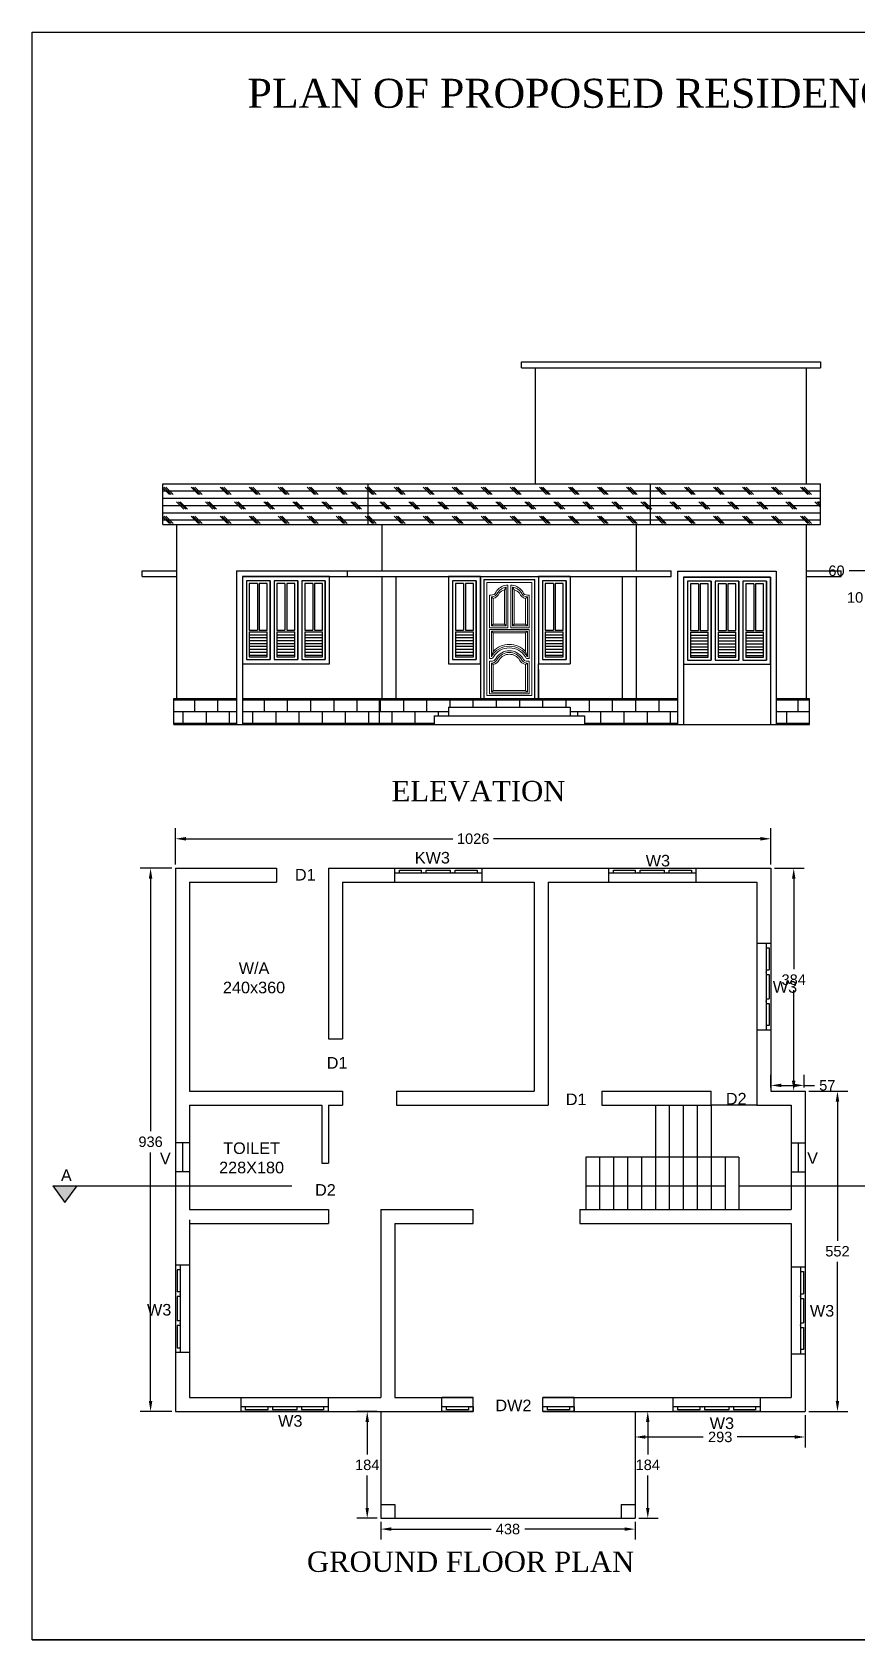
# Model space of a CAD drawing. Header units: inches. Extents: x -2903 to 3367, y -161 to 1064.
# Drawn here: x -137.74 to -123.53, y 1036.49 to 1064.19 of the extents above; entities that cross this region are included whole.
import ezdxf

# ---------------------------------------------------------------- set-up
doc = ezdxf.new("R2010")
doc.units = ezdxf.units.IN
doc.header["$MEASUREMENT"] = 0
doc.layers.add('--plan', color=7, linetype='Continuous')
doc.layers.add('ELEVATION', color=7, linetype='Continuous', lineweight=25)
doc.styles.add('SA', font='times.ttf')
doc.styles.get("Standard").update_dxf_attribs({"font": 'arial.ttf'})
doc.dimstyles.get("Standard").update_dxf_attribs({"dimtxt": 0.18, "dimasz": 0.18, "dimexe": 0.18, "dimexo": 0.0625, "dimgap": 0.09, "dimtad": 0, "dimtih": 1, "dimtoh": 1, "dimdec": 0, "dimlfac": 100, "dimzin": 0, "dimdsep": 46, "dimtxsty": 'Standard', "dimcen": 0.09, "dimadec": 0, "dimazin": 0, "dimtfac": 1, "dimtdec": 0, "dimtofl": 0, "dimtmove": 0, "dimatfit": 3, "dimfxl": 1, "dimtolj": 1, "dimtzin": 0, "dimarcsym": 0})

# ---------------------------------------------------------------- blocks, each defined once
blk = doc.blocks.new('*D112')
at = {"color": 0, "lineweight": -2, "transparency": 16777216}
for p, q in [((-123.173, 1055.087), (-123.173, 1055.267)), ((-123.178, 1054.907), (-122.993, 1054.907)), ((-123.178, 1054.807), (-122.993, 1054.807)), ((-123.173, 1054.627), (-123.173, 1054.447)), ((-123.173, 1054.447), (-123.353, 1054.447))]:
    blk.add_line(p, q, dxfattribs=at)
at = {"color": 0, "transparency": 16777216}
for points in [[(-123.203, 1055.087), (-123.143, 1055.087), (-123.173, 1054.907)], [(-123.203, 1054.627), (-123.143, 1054.627), (-123.173, 1054.807)]]:
    blk.add_solid(points, dxfattribs=at)
at = {"layer": 'Defpoints', "color": 0, "transparency": 16777216}
for p in [(-123.24, 1054.907), (-123.24, 1054.807), (-123.173, 1054.807)]:
    blk.add_point(p, dxfattribs=at)
at = {"color": 0, "transparency": 16777216, "insert": (-123.563, 1054.447), "char_height": 0.18, "attachment_point": 5}
blk.add_mtext('\\A1;10', dxfattribs=at)
blk = doc.blocks.new('*D115')
at = {"color": 0, "lineweight": -2, "transparency": 16777216}
for p, q in [((-123.24, 1054.907), (-123.665, 1054.907)), ((-123.24, 1054.969), (-123.24, 1055.087)), ((-122.82, 1054.907), (-123.06, 1054.907)), ((-122.64, 1054.969), (-122.64, 1055.087))]:
    blk.add_line(p, q, dxfattribs=at)
at = {"color": 0, "transparency": 16777216}
for points in [[(-123.06, 1054.937), (-123.06, 1054.877), (-123.24, 1054.907)], [(-122.82, 1054.937), (-122.82, 1054.877), (-122.64, 1054.907)]]:
    blk.add_solid(points, dxfattribs=at)
at = {"layer": 'Defpoints', "color": 0, "transparency": 16777216}
for p in [(-123.24, 1054.907), (-122.64, 1054.907), (-122.64, 1054.907)]:
    blk.add_point(p, dxfattribs=at)
at = {"color": 0, "transparency": 16777216, "insert": (-123.884, 1054.907), "char_height": 0.18, "attachment_point": 5}
blk.add_mtext('\\A1;60', dxfattribs=at)
blk = doc.blocks.new('*D121')
at = {"color": 0, "lineweight": -2, "transparency": 16777216}
for p, q in [((-135.275, 1049.844), (-135.275, 1050.47)), ((-125.015, 1049.844), (-125.015, 1050.47)), ((-135.095, 1050.29), (-130.495, 1050.29)), ((-125.195, 1050.29), (-129.794, 1050.29))]:
    blk.add_line(p, q, dxfattribs=at)
at = {"color": 0, "transparency": 16777216}
for points in [[(-135.095, 1050.32), (-135.095, 1050.26), (-135.275, 1050.29)], [(-125.195, 1050.32), (-125.195, 1050.26), (-125.015, 1050.29)]]:
    blk.add_solid(points, dxfattribs=at)
at = {"layer": 'Defpoints', "color": 0, "transparency": 16777216}
for p in [(-135.275, 1050.29), (-135.275, 1049.782), (-125.015, 1049.782)]:
    blk.add_point(p, dxfattribs=at)
at = {"color": 0, "transparency": 16777216, "insert": (-130.145, 1050.29), "char_height": 0.18, "attachment_point": 5}
blk.add_mtext('\\A1;1026', dxfattribs=at)
blk = doc.blocks.new('*D122')
at = {"color": 0, "lineweight": -2, "transparency": 16777216}
for p, q in [((-124.952, 1049.782), (-124.441, 1049.782)), ((-124.621, 1049.602), (-124.621, 1048.044)), ((-124.621, 1046.122), (-124.621, 1047.68)), ((-124.952, 1045.942), (-124.441, 1045.942))]:
    blk.add_line(p, q, dxfattribs=at)
at = {"color": 0, "transparency": 16777216}
for points in [[(-124.651, 1049.602), (-124.591, 1049.602), (-124.621, 1049.782)], [(-124.651, 1046.122), (-124.591, 1046.122), (-124.621, 1045.942)]]:
    blk.add_solid(points, dxfattribs=at)
at = {"layer": 'Defpoints', "color": 0, "transparency": 16777216}
for p in [(-125.015, 1049.782), (-125.015, 1045.942), (-124.621, 1045.942)]:
    blk.add_point(p, dxfattribs=at)
at = {"color": 0, "transparency": 16777216, "insert": (-124.621, 1047.862), "char_height": 0.18, "attachment_point": 5}
blk.add_mtext('\\A1;384', dxfattribs=at)
blk = doc.blocks.new('*D123')
at = {"color": 0, "lineweight": -2, "transparency": 16777216}
for p, q in [((-124.362, 1045.942), (-123.687, 1045.942)), ((-123.867, 1045.762), (-123.867, 1043.363)), ((-123.867, 1040.602), (-123.867, 1043)), ((-124.362, 1040.422), (-123.687, 1040.422))]:
    blk.add_line(p, q, dxfattribs=at)
at = {"color": 0, "transparency": 16777216}
for points in [[(-123.897, 1045.762), (-123.837, 1045.762), (-123.867, 1045.942)], [(-123.897, 1040.602), (-123.837, 1040.602), (-123.867, 1040.422)]]:
    blk.add_solid(points, dxfattribs=at)
at = {"layer": 'Defpoints', "color": 0, "transparency": 16777216}
for p in [(-124.425, 1045.942), (-124.425, 1040.422), (-123.867, 1040.422)]:
    blk.add_point(p, dxfattribs=at)
at = {"color": 0, "transparency": 16777216, "insert": (-123.867, 1043.182), "char_height": 0.18, "attachment_point": 5}
blk.add_mtext('\\A1;552', dxfattribs=at)
blk = doc.blocks.new('*D124')
at = {"color": 0, "lineweight": -2, "transparency": 16777216}
for p, q in [((-127.355, 1040.359), (-127.355, 1039.803)), ((-124.425, 1040.359), (-124.425, 1039.803)), ((-127.175, 1039.983), (-126.179, 1039.983)), ((-124.605, 1039.983), (-125.598, 1039.983))]:
    blk.add_line(p, q, dxfattribs=at)
at = {"color": 0, "transparency": 16777216}
for points in [[(-127.175, 1040.013), (-127.175, 1039.953), (-127.355, 1039.983)], [(-124.605, 1040.013), (-124.605, 1039.953), (-124.425, 1039.983)]]:
    blk.add_solid(points, dxfattribs=at)
at = {"layer": 'Defpoints', "color": 0, "transparency": 16777216}
for p in [(-127.355, 1040.422), (-124.425, 1040.422), (-127.355, 1039.983)]:
    blk.add_point(p, dxfattribs=at)
at = {"color": 0, "transparency": 16777216, "insert": (-125.888, 1039.983), "char_height": 0.18, "attachment_point": 5}
blk.add_mtext('\\A1;293', dxfattribs=at)
blk = doc.blocks.new('*D125')
at = {"color": 0, "lineweight": -2, "transparency": 16777216}
for p, q in [((-127.292, 1040.422), (-126.956, 1040.422)), ((-127.136, 1040.242), (-127.136, 1039.683)), ((-127.136, 1038.762), (-127.136, 1039.32)), ((-127.292, 1038.582), (-126.956, 1038.582))]:
    blk.add_line(p, q, dxfattribs=at)
at = {"color": 0, "transparency": 16777216}
for points in [[(-127.166, 1040.242), (-127.106, 1040.242), (-127.136, 1040.422)], [(-127.166, 1038.762), (-127.106, 1038.762), (-127.136, 1038.582)]]:
    blk.add_solid(points, dxfattribs=at)
at = {"layer": 'Defpoints', "color": 0, "transparency": 16777216}
for p in [(-127.355, 1040.422), (-127.355, 1038.582), (-127.136, 1038.582)]:
    blk.add_point(p, dxfattribs=at)
at = {"color": 0, "transparency": 16777216, "insert": (-127.136, 1039.502), "char_height": 0.18, "attachment_point": 5}
blk.add_mtext('\\A1;184', dxfattribs=at)
blk = doc.blocks.new('*D126')
at = {"color": 0, "lineweight": -2, "transparency": 16777216}
for p, q in [((-131.735, 1038.519), (-131.735, 1038.216)), ((-127.355, 1038.519), (-127.355, 1038.216)), ((-131.555, 1038.396), (-129.837, 1038.396)), ((-127.535, 1038.396), (-129.252, 1038.396))]:
    blk.add_line(p, q, dxfattribs=at)
at = {"color": 0, "transparency": 16777216}
for points in [[(-131.555, 1038.426), (-131.555, 1038.366), (-131.735, 1038.396)], [(-127.535, 1038.426), (-127.535, 1038.366), (-127.355, 1038.396)]]:
    blk.add_solid(points, dxfattribs=at)
at = {"layer": 'Defpoints', "color": 0, "transparency": 16777216}
for p in [(-131.735, 1038.582), (-127.355, 1038.582), (-131.735, 1038.396)]:
    blk.add_point(p, dxfattribs=at)
at = {"color": 0, "transparency": 16777216, "insert": (-129.545, 1038.396), "char_height": 0.18, "attachment_point": 5}
blk.add_mtext('\\A1;438', dxfattribs=at)
blk = doc.blocks.new('*D127')
at = {"color": 0, "lineweight": -2, "transparency": 16777216}
for p, q in [((-131.797, 1040.422), (-132.15, 1040.422)), ((-131.97, 1040.242), (-131.97, 1039.683)), ((-131.97, 1038.762), (-131.97, 1039.32)), ((-131.797, 1038.582), (-132.15, 1038.582))]:
    blk.add_line(p, q, dxfattribs=at)
at = {"color": 0, "transparency": 16777216}
for points in [[(-132, 1040.242), (-131.94, 1040.242), (-131.97, 1040.422)], [(-132, 1038.762), (-131.94, 1038.762), (-131.97, 1038.582)]]:
    blk.add_solid(points, dxfattribs=at)
at = {"layer": 'Defpoints', "color": 0, "transparency": 16777216}
for p in [(-131.735, 1040.422), (-131.97, 1038.582), (-131.735, 1038.582)]:
    blk.add_point(p, dxfattribs=at)
at = {"color": 0, "transparency": 16777216, "insert": (-131.97, 1039.502), "char_height": 0.18, "attachment_point": 5}
blk.add_mtext('\\A1;184', dxfattribs=at)
blk = doc.blocks.new('*D128')
at = {"color": 0, "lineweight": -2, "transparency": 16777216}
for p, q in [((-135.337, 1049.782), (-135.883, 1049.782)), ((-135.703, 1049.602), (-135.703, 1045.251)), ((-135.703, 1040.602), (-135.703, 1044.887)), ((-135.337, 1040.422), (-135.883, 1040.422))]:
    blk.add_line(p, q, dxfattribs=at)
at = {"color": 0, "transparency": 16777216}
for points in [[(-135.733, 1049.602), (-135.673, 1049.602), (-135.703, 1049.782)], [(-135.733, 1040.602), (-135.673, 1040.602), (-135.703, 1040.422)]]:
    blk.add_solid(points, dxfattribs=at)
at = {"layer": 'Defpoints', "color": 0, "transparency": 16777216}
for p in [(-135.703, 1049.782), (-135.275, 1049.782), (-135.275, 1040.422)]:
    blk.add_point(p, dxfattribs=at)
at = {"color": 0, "transparency": 16777216, "insert": (-135.703, 1045.069), "char_height": 0.18, "attachment_point": 5}
blk.add_mtext('\\A1;936', dxfattribs=at)
blk = doc.blocks.new('*D129')
at = {"color": 0, "lineweight": -2, "transparency": 16777216}
for p, q in [((-125.015, 1046.004), (-125.015, 1046.221)), ((-124.835, 1046.041), (-124.621, 1046.041)), ((-124.441, 1046.004), (-124.441, 1046.221)), ((-124.441, 1046.041), (-124.261, 1046.041))]:
    blk.add_line(p, q, dxfattribs=at)
at = {"color": 0, "transparency": 16777216}
for points in [[(-124.835, 1046.071), (-124.835, 1046.011), (-125.015, 1046.041)], [(-124.621, 1046.071), (-124.621, 1046.011), (-124.441, 1046.041)]]:
    blk.add_solid(points, dxfattribs=at)
at = {"layer": 'Defpoints', "color": 0, "transparency": 16777216}
for p in [(-124.441, 1046.041), (-125.015, 1045.942), (-124.441, 1045.942)]:
    blk.add_point(p, dxfattribs=at)
at = {"color": 0, "transparency": 16777216, "insert": (-124.042, 1046.041), "char_height": 0.18, "attachment_point": 5}
blk.add_mtext('\\A1;57', dxfattribs=at)

msp = doc.modelspace()

# ---------------------------------------------------------------- hatches: boundary and pattern name
h = msp.add_hatch()
h.set_pattern_fill('CORK', color=256)
h.set_pattern_definition([(0, (-159.94202, 1030.28324), (0, 0.125), []), (135, (-159.8795, 1030.22074), (-0.25, -0.25), [0.1767767, -0.1767767]), (135, (-159.84827, 1030.22074), (-0.25, -0.25), [0.1767767, -0.1767767]), (135, (-159.817, 1030.22074), (-0.25, -0.25), [0.1767767, -0.1767767])])
h.paths.add_polyline_path([(-131.951, 1056.407), (-135.491, 1056.407), (-135.491, 1055.707), (-131.951, 1055.707)])
h.paths.add_polyline_path([(-127.091, 1056.407), (-131.951, 1056.407), (-131.951, 1055.707), (-127.091, 1055.707)])
h.paths.add_polyline_path([(-124.161, 1056.407), (-127.091, 1056.407), (-127.091, 1055.707), (-124.161, 1055.707)])
h = msp.add_hatch()
h.set_pattern_fill('AR-B816', color=256, scale=0.025)
h.set_pattern_definition([(0, (-159.94202, 1030.28324), (0, 0.2), []), (90, (-159.94202, 1030.28324), (-0.2, 0.2), [0.2, -0.2])])
h.paths.add_polyline_path([(-124.351, 1052.707), (-124.921, 1052.707), (-124.921, 1052.257), (-124.351, 1052.257)])
h.paths.add_polyline_path([(-126.621, 1052.707), (-131.761, 1052.707), (-131.761, 1052.257), (-130.818, 1052.257), (-130.818, 1052.407), (-130.568, 1052.407), (-130.568, 1052.557), (-128.474, 1052.557), (-128.474, 1052.407), (-128.224, 1052.407), (-128.224, 1052.257), (-126.621, 1052.257)])
h.paths.add_polyline_path([(-134.222, 1052.707), (-135.301, 1052.707), (-135.301, 1052.257), (-134.222, 1052.257)])
h.paths.add_polyline_path([(-131.761, 1052.707), (-134.122, 1052.707), (-134.122, 1052.557), (-131.761, 1052.557)])
h.paths.add_polyline_path([(-131.761, 1052.557), (-134.122, 1052.557), (-134.122, 1052.407), (-131.761, 1052.407)])
h.paths.add_polyline_path([(-131.761, 1052.407), (-134.122, 1052.407), (-134.122, 1052.257), (-131.761, 1052.257)])
h = msp.add_hatch(color=256)
h.dxf.hatch_style = 1
h.paths.add_polyline_path([(-136.97, 1044.311), (-137.388, 1044.311), (-137.183, 1044.025)])

# ---------------------------------------------------------------- linework, layer by layer
for p, q in [((-129.311, 1058.507), (-124.161, 1058.507)), ((-129.311, 1058.407), (-129.311, 1058.507)), ((-124.161, 1058.507), (-124.161, 1058.407)), ((-129.311, 1058.407), (-124.161, 1058.407)), ((-129.071, 1056.407), (-129.071, 1058.407)), ((-124.401, 1056.407), (-124.401, 1058.407)), ((-135.491, 1055.707), (-135.491, 1056.407)), ((-135.491, 1056.407), (-124.161, 1056.407)), ((-131.951, 1055.707), (-131.951, 1056.407)), ((-127.091, 1055.707), (-127.091, 1056.407)), ((-124.161, 1055.707), (-124.161, 1056.407)), ((-135.491, 1055.707), (-124.161, 1055.707)), ((-135.251, 1052.707), (-135.251, 1055.707)), ((-131.711, 1054.907), (-131.711, 1055.707)), ((-127.331, 1054.907), (-127.331, 1055.707)), ((-124.401, 1052.707), (-124.401, 1055.707)), ((-135.851, 1054.807), (-135.851, 1054.907)), ((-135.851, 1054.907), (-135.251, 1054.907)), ((-134.222, 1054.907), (-134.222, 1052.257)), ((-134.222, 1054.907), (-126.731, 1054.907)), ((-132.311, 1054.807), (-132.311, 1054.907)), ((-132.311, 1054.907), (-126.731, 1054.907)), ((-126.731, 1054.807), (-126.731, 1054.907)), ((-126.621, 1054.9), (-126.621, 1052.25)), ((-126.621, 1054.9), (-124.921, 1054.9)), ((-124.921, 1054.9), (-124.921, 1052.25)), ((-124.401, 1054.907), (-123.801, 1054.907)), ((-123.801, 1054.807), (-123.801, 1054.907)), ((-135.851, 1054.807), (-135.251, 1054.807)), ((-134.122, 1054.807), (-134.122, 1052.257)), ((-134.122, 1054.807), (-126.731, 1054.807)), ((-133.863, 1054.687), (-133.863, 1053.886)), ((-133.833, 1054.687), (-133.833, 1053.886)), ((-133.645, 1054.737), (-133.645, 1053.377)), ((-133.645, 1054.737), (-133.645, 1053.377)), ((-133.645, 1054.737), (-133.645, 1053.377)), ((-133.575, 1054.737), (-133.575, 1053.377)), ((-133.575, 1054.737), (-133.575, 1053.377)), ((-133.387, 1054.687), (-133.387, 1053.886)), ((-133.357, 1054.687), (-133.357, 1053.886)), ((-133.168, 1054.737), (-133.168, 1053.377)), ((-133.168, 1054.737), (-133.168, 1053.377)), ((-133.098, 1054.737), (-133.098, 1053.377)), ((-133.098, 1054.737), (-133.098, 1053.377)), ((-132.91, 1054.687), (-132.91, 1053.886)), ((-132.88, 1054.687), (-132.88, 1053.886)), ((-132.692, 1053.377), (-132.692, 1054.737)), ((-132.692, 1054.737), (-132.692, 1053.377)), ((-132.311, 1054.807), (-126.731, 1054.807)), ((-131.711, 1052.707), (-131.711, 1054.807)), ((-131.471, 1052.707), (-131.471, 1054.807)), ((-130.309, 1054.687), (-130.309, 1053.886)), ((-130.279, 1054.687), (-130.279, 1053.886)), ((-130.091, 1054.737), (-130.091, 1053.377)), ((-130.091, 1054.737), (-130.091, 1053.377)), ((-130.091, 1054.737), (-130.091, 1053.377)), ((-130.021, 1054.737), (-130.021, 1054.807)), ((-130.021, 1054.807), (-130.021, 1053.307)), ((-130.021, 1053.307), (-130.021, 1054.807)), ((-130.021, 1054.737), (-130.021, 1053.377)), ((-130.021, 1054.737), (-130.021, 1053.377)), ((-129.021, 1054.807), (-129.021, 1053.307)), ((-128.763, 1054.687), (-128.763, 1053.886)), ((-128.733, 1054.687), (-128.733, 1053.886)), ((-128.544, 1054.737), (-128.544, 1053.377)), ((-128.544, 1054.737), (-128.544, 1053.377)), ((-128.544, 1054.737), (-128.544, 1053.377)), ((-128.474, 1054.807), (-128.474, 1053.307)), ((-128.474, 1054.737), (-128.474, 1053.377)), ((-128.474, 1054.737), (-128.474, 1053.377)), ((-127.571, 1052.707), (-127.571, 1054.807)), ((-127.331, 1052.707), (-127.331, 1054.807)), ((-126.521, 1054.8), (-126.521, 1052.25)), ((-126.521, 1054.8), (-125.021, 1054.8)), ((-126.263, 1054.68), (-126.263, 1053.88)), ((-126.233, 1054.68), (-126.233, 1053.88)), ((-126.044, 1054.73), (-126.044, 1053.37)), ((-126.044, 1054.73), (-126.044, 1053.37)), ((-126.044, 1054.73), (-126.044, 1053.37)), ((-125.974, 1054.73), (-125.974, 1053.37)), ((-125.974, 1054.73), (-125.974, 1053.37)), ((-125.786, 1054.68), (-125.786, 1053.88)), ((-125.756, 1054.68), (-125.756, 1053.88)), ((-125.568, 1054.73), (-125.568, 1053.37)), ((-125.568, 1054.73), (-125.568, 1053.37)), ((-125.498, 1054.73), (-125.498, 1053.37)), ((-125.498, 1054.73), (-125.498, 1053.37)), ((-125.309, 1054.68), (-125.309, 1053.88)), ((-125.279, 1054.68), (-125.279, 1053.88)), ((-125.091, 1053.37), (-125.091, 1054.73)), ((-125.091, 1054.73), (-125.091, 1053.37)), ((-125.021, 1054.8), (-125.021, 1052.25)), ((-124.401, 1054.807), (-123.801, 1054.807)), ((-134.002, 1053.886), (-133.863, 1053.886)), ((-134.002, 1053.856), (-133.695, 1053.856)), ((-134.002, 1053.806), (-133.695, 1053.806)), ((-134.002, 1053.756), (-133.695, 1053.756)), ((-133.833, 1053.886), (-133.695, 1053.886)), ((-133.525, 1053.886), (-133.387, 1053.886)), ((-133.525, 1053.856), (-133.218, 1053.856)), ((-133.525, 1053.806), (-133.218, 1053.806)), ((-133.525, 1053.756), (-133.218, 1053.756)), ((-133.357, 1053.886), (-133.218, 1053.886)), ((-133.048, 1053.886), (-132.91, 1053.886)), ((-133.048, 1053.856), (-132.742, 1053.856)), ((-133.048, 1053.806), (-132.742, 1053.806)), ((-133.048, 1053.756), (-132.742, 1053.756)), ((-132.88, 1053.886), (-132.742, 1053.886)), ((-130.448, 1053.886), (-130.309, 1053.886)), ((-130.448, 1053.856), (-130.141, 1053.856)), ((-130.448, 1053.806), (-130.141, 1053.806)), ((-130.448, 1053.756), (-130.141, 1053.756)), ((-130.279, 1053.886), (-130.141, 1053.886)), ((-128.901, 1053.886), (-128.763, 1053.886)), ((-128.901, 1053.856), (-128.594, 1053.856)), ((-128.901, 1053.806), (-128.594, 1053.806)), ((-128.901, 1053.756), (-128.594, 1053.756)), ((-128.733, 1053.886), (-128.594, 1053.886)), ((-126.401, 1053.88), (-126.263, 1053.88)), ((-126.401, 1053.85), (-126.094, 1053.85)), ((-126.401, 1053.8), (-126.094, 1053.8)), ((-126.401, 1053.75), (-126.094, 1053.75)), ((-126.233, 1053.88), (-126.094, 1053.88)), ((-125.924, 1053.88), (-125.786, 1053.88)), ((-125.924, 1053.85), (-125.618, 1053.85)), ((-125.924, 1053.8), (-125.618, 1053.8)), ((-125.924, 1053.75), (-125.618, 1053.75)), ((-125.756, 1053.88), (-125.618, 1053.88)), ((-125.448, 1053.88), (-125.309, 1053.88)), ((-125.448, 1053.85), (-125.141, 1053.85)), ((-125.448, 1053.8), (-125.141, 1053.8)), ((-125.448, 1053.75), (-125.141, 1053.75)), ((-125.279, 1053.88), (-125.141, 1053.88)), ((-134.002, 1053.706), (-133.695, 1053.706)), ((-134.002, 1053.656), (-133.695, 1053.656)), ((-134.002, 1053.606), (-133.695, 1053.606)), ((-134.002, 1053.556), (-133.695, 1053.556)), ((-134.002, 1053.506), (-133.695, 1053.506)), ((-134.002, 1053.456), (-133.695, 1053.456)), ((-133.525, 1053.706), (-133.218, 1053.706)), ((-133.525, 1053.656), (-133.218, 1053.656)), ((-133.525, 1053.606), (-133.218, 1053.606)), ((-133.525, 1053.556), (-133.218, 1053.556)), ((-133.525, 1053.506), (-133.218, 1053.506)), ((-133.525, 1053.456), (-133.218, 1053.456)), ((-133.048, 1053.706), (-132.742, 1053.706)), ((-133.048, 1053.656), (-132.742, 1053.656)), ((-133.048, 1053.606), (-132.742, 1053.606)), ((-133.048, 1053.556), (-132.742, 1053.556)), ((-133.048, 1053.506), (-132.742, 1053.506)), ((-133.048, 1053.456), (-132.742, 1053.456)), ((-130.448, 1053.706), (-130.141, 1053.706)), ((-130.448, 1053.656), (-130.141, 1053.656)), ((-130.448, 1053.606), (-130.141, 1053.606)), ((-130.448, 1053.556), (-130.141, 1053.556)), ((-130.448, 1053.506), (-130.141, 1053.506)), ((-130.448, 1053.456), (-130.141, 1053.456)), ((-128.901, 1053.706), (-128.594, 1053.706)), ((-128.901, 1053.656), (-128.594, 1053.656)), ((-128.901, 1053.606), (-128.594, 1053.606)), ((-128.901, 1053.556), (-128.594, 1053.556)), ((-128.901, 1053.506), (-128.594, 1053.506)), ((-128.901, 1053.456), (-128.594, 1053.456)), ((-126.401, 1053.7), (-126.094, 1053.7)), ((-126.401, 1053.65), (-126.094, 1053.65)), ((-126.401, 1053.6), (-126.094, 1053.6)), ((-126.401, 1053.55), (-126.094, 1053.55)), ((-126.401, 1053.5), (-126.094, 1053.5)), ((-126.401, 1053.45), (-126.094, 1053.45)), ((-125.924, 1053.7), (-125.618, 1053.7)), ((-125.924, 1053.65), (-125.618, 1053.65)), ((-125.924, 1053.6), (-125.618, 1053.6)), ((-125.924, 1053.55), (-125.618, 1053.55)), ((-125.924, 1053.5), (-125.618, 1053.5)), ((-125.924, 1053.45), (-125.618, 1053.45)), ((-125.448, 1053.7), (-125.141, 1053.7)), ((-125.448, 1053.65), (-125.141, 1053.65)), ((-125.448, 1053.6), (-125.141, 1053.6)), ((-125.448, 1053.55), (-125.141, 1053.55)), ((-125.448, 1053.5), (-125.141, 1053.5)), ((-125.448, 1053.45), (-125.141, 1053.45)), ((-134.052, 1053.377), (-133.645, 1053.377)), ((-134.052, 1053.377), (-133.645, 1053.377)), ((-133.575, 1053.377), (-133.168, 1053.377)), ((-133.575, 1053.377), (-133.168, 1053.377)), ((-133.098, 1053.377), (-132.692, 1053.377)), ((-133.098, 1053.377), (-132.692, 1053.377)), ((-130.498, 1053.377), (-130.091, 1053.377)), ((-130.498, 1053.377), (-130.091, 1053.377)), ((-130.021, 1053.307), (-130.021, 1052.707)), ((-129.021, 1053.207), (-129.021, 1052.707)), ((-128.951, 1053.377), (-128.544, 1053.377)), ((-128.951, 1053.377), (-128.544, 1053.377)), ((-126.451, 1053.37), (-126.044, 1053.37)), ((-126.451, 1053.37), (-126.044, 1053.37)), ((-125.974, 1053.37), (-125.568, 1053.37)), ((-125.974, 1053.37), (-125.568, 1053.37)), ((-125.498, 1053.37), (-125.091, 1053.37)), ((-125.498, 1053.37), (-125.091, 1053.37)), ((-135.301, 1052.257), (-135.301, 1052.707)), ((-135.301, 1052.707), (-134.222, 1052.707)), ((-134.122, 1052.707), (-126.621, 1052.707)), ((-131.761, 1052.257), (-131.761, 1052.707)), ((-124.921, 1052.707), (-124.351, 1052.707)), ((-124.351, 1052.257), (-124.351, 1052.707)), ((-130.818, 1052.407), (-128.224, 1052.407)), ((-130.818, 1052.407), (-130.818, 1052.257)), ((-130.568, 1052.557), (-128.474, 1052.557)), ((-130.568, 1052.557), (-130.568, 1052.407)), ((-128.474, 1052.557), (-128.474, 1052.407)), ((-128.224, 1052.407), (-128.224, 1052.257)), ((-135.301, 1052.257), (-124.351, 1052.257)), ((-135.275, 1049.782), (-135.275, 1040.422)), ((-135.275, 1049.782), (-133.535, 1049.782)), ((-133.535, 1049.782), (-133.535, 1049.542)), ((-132.635, 1049.782), (-132.635, 1046.842)), ((-132.635, 1049.782), (-125.015, 1049.782)), ((-131.495, 1049.542), (-131.495, 1049.782)), ((-131.495, 1049.782), (-129.995, 1049.782)), ((-131.495, 1049.702), (-129.995, 1049.702)), ((-131.415, 1049.702), (-131.415, 1049.752)), ((-131.415, 1049.752), (-131.035, 1049.752)), ((-131.035, 1049.702), (-131.035, 1049.752)), ((-130.955, 1049.752), (-130.535, 1049.752)), ((-130.955, 1049.702), (-130.955, 1049.752)), ((-130.535, 1049.702), (-130.535, 1049.752)), ((-130.455, 1049.752), (-130.075, 1049.752)), ((-130.455, 1049.702), (-130.455, 1049.752)), ((-130.075, 1049.752), (-130.075, 1049.702)), ((-129.995, 1049.782), (-129.995, 1049.542)), ((-127.805, 1049.542), (-127.805, 1049.782)), ((-127.805, 1049.782), (-126.305, 1049.782)), ((-127.805, 1049.702), (-126.305, 1049.702)), ((-127.725, 1049.702), (-127.725, 1049.752)), ((-127.725, 1049.752), (-127.345, 1049.752)), ((-127.345, 1049.702), (-127.345, 1049.752)), ((-127.265, 1049.752), (-126.845, 1049.752)), ((-127.265, 1049.702), (-127.265, 1049.752)), ((-126.845, 1049.702), (-126.845, 1049.752)), ((-126.765, 1049.752), (-126.385, 1049.752)), ((-126.765, 1049.702), (-126.765, 1049.752)), ((-126.385, 1049.752), (-126.385, 1049.702)), ((-126.305, 1049.782), (-126.305, 1049.542)), ((-125.015, 1049.782), (-125.015, 1045.942)), ((-135.035, 1049.542), (-135.035, 1045.942)), ((-135.035, 1049.542), (-133.535, 1049.542)), ((-132.395, 1049.542), (-132.395, 1046.842)), ((-132.395, 1049.542), (-129.095, 1049.542)), ((-131.495, 1049.542), (-129.995, 1049.542)), ((-129.095, 1049.542), (-129.095, 1045.942)), ((-128.855, 1049.542), (-128.855, 1045.702)), ((-128.855, 1049.542), (-125.255, 1049.542)), ((-127.805, 1049.542), (-126.305, 1049.542)), ((-125.255, 1049.542), (-125.255, 1045.942)), ((-125.255, 1048.492), (-125.015, 1048.492)), ((-125.255, 1048.492), (-125.255, 1046.992)), ((-125.095, 1048.492), (-125.095, 1046.992)), ((-125.015, 1048.492), (-125.015, 1046.992)), ((-125.095, 1048.412), (-125.045, 1048.412)), ((-125.045, 1048.412), (-125.045, 1048.032)), ((-125.095, 1048.032), (-125.045, 1048.032)), ((-125.095, 1047.952), (-125.045, 1047.952)), ((-125.045, 1047.952), (-125.045, 1047.532)), ((-125.095, 1047.532), (-125.045, 1047.532)), ((-125.095, 1047.452), (-125.045, 1047.452)), ((-125.045, 1047.452), (-125.045, 1047.072)), ((-125.045, 1047.072), (-125.095, 1047.072)), ((-132.635, 1046.842), (-132.395, 1046.842)), ((-125.015, 1046.992), (-125.255, 1046.992)), ((-135.035, 1045.942), (-132.395, 1045.942)), ((-135.035, 1045.702), (-135.035, 1043.902)), ((-135.035, 1045.702), (-132.755, 1045.702)), ((-132.755, 1045.702), (-132.755, 1044.702)), ((-132.635, 1045.702), (-132.635, 1044.702)), ((-132.635, 1045.702), (-132.395, 1045.702)), ((-132.395, 1045.942), (-132.395, 1045.702)), ((-131.465, 1045.942), (-131.465, 1045.702)), ((-131.465, 1045.942), (-129.095, 1045.942)), ((-131.465, 1045.702), (-128.855, 1045.702)), ((-127.925, 1045.942), (-127.925, 1045.702)), ((-127.925, 1045.942), (-126.045, 1045.942)), ((-127.925, 1045.702), (-126.045, 1045.702)), ((-127.005, 1045.702), (-127.005, 1044.802)), ((-126.765, 1045.702), (-126.765, 1044.802)), ((-126.525, 1045.702), (-126.525, 1044.802)), ((-126.285, 1045.702), (-126.285, 1044.802)), ((-126.045, 1045.702), (-126.045, 1045.942)), ((-126.045, 1045.702), (-126.045, 1044.802)), ((-125.255, 1045.702), (-126.045, 1045.702)), ((-125.255, 1045.942), (-125.255, 1045.702)), ((-125.255, 1045.702), (-124.665, 1045.702)), ((-125.015, 1045.942), (-124.425, 1045.942)), ((-124.665, 1045.702), (-124.665, 1043.902)), ((-124.425, 1045.942), (-124.425, 1040.422)), ((-135.035, 1045.052), (-135.275, 1045.052)), ((-135.155, 1045.052), (-135.155, 1044.552)), ((-124.665, 1045.052), (-124.425, 1045.052)), ((-124.545, 1045.052), (-124.545, 1044.552)), ((-132.755, 1044.702), (-132.635, 1044.702)), ((-128.205, 1044.802), (-128.205, 1043.902)), ((-125.565, 1044.802), (-128.205, 1044.802)), ((-127.965, 1044.802), (-127.965, 1043.902)), ((-127.725, 1044.802), (-127.725, 1043.902)), ((-127.485, 1044.802), (-127.485, 1043.902)), ((-127.245, 1044.802), (-127.245, 1043.902)), ((-127.005, 1044.802), (-127.005, 1043.902)), ((-126.765, 1044.802), (-126.765, 1043.902)), ((-126.525, 1044.802), (-126.525, 1043.902)), ((-126.285, 1044.802), (-126.285, 1043.902)), ((-126.045, 1044.802), (-126.045, 1043.902)), ((-125.805, 1044.802), (-125.805, 1043.902)), ((-125.565, 1044.802), (-125.565, 1043.902)), ((-137.388, 1044.311), (-133.267, 1044.311)), ((-137.388, 1044.311), (-137.183, 1044.025)), ((-137.183, 1044.025), (-136.97, 1044.311)), ((-135.035, 1044.552), (-135.275, 1044.552)), ((-128.205, 1044.311), (-125.805, 1044.311)), ((-125.565, 1044.311), (-122.621, 1044.311)), ((-124.665, 1044.552), (-124.425, 1044.552)), ((-135.035, 1043.902), (-132.635, 1043.902)), ((-132.635, 1043.902), (-132.635, 1043.662)), ((-131.735, 1043.902), (-131.735, 1040.662)), ((-131.735, 1043.902), (-130.145, 1043.902)), ((-130.145, 1043.662), (-130.145, 1043.902)), ((-128.305, 1043.902), (-124.665, 1043.902)), ((-128.305, 1043.902), (-128.305, 1043.662)), ((-135.035, 1043.722), (-135.035, 1040.662)), ((-135.035, 1043.662), (-132.635, 1043.662)), ((-131.495, 1043.662), (-131.495, 1040.662)), ((-131.495, 1043.662), (-130.145, 1043.662)), ((-128.305, 1043.662), (-124.665, 1043.662)), ((-124.665, 1043.662), (-124.665, 1040.662)), ((-135.035, 1042.942), (-135.275, 1042.942)), ((-135.275, 1042.942), (-135.275, 1041.442)), ((-135.195, 1042.942), (-135.195, 1041.442)), ((-135.035, 1042.942), (-135.035, 1041.442)), ((-124.665, 1042.912), (-124.425, 1042.912)), ((-124.665, 1042.912), (-124.665, 1041.412)), ((-124.505, 1042.912), (-124.505, 1041.412)), ((-124.425, 1042.912), (-124.425, 1041.412)), ((-135.195, 1042.862), (-135.245, 1042.862)), ((-135.245, 1042.862), (-135.245, 1042.482)), ((-124.505, 1042.832), (-124.455, 1042.832)), ((-124.455, 1042.832), (-124.455, 1042.452)), ((-135.195, 1042.482), (-135.245, 1042.482)), ((-135.245, 1042.402), (-135.245, 1041.982)), ((-135.195, 1042.402), (-135.245, 1042.402)), ((-124.505, 1042.452), (-124.455, 1042.452)), ((-124.505, 1042.372), (-124.455, 1042.372)), ((-124.455, 1042.372), (-124.455, 1041.952)), ((-135.195, 1041.982), (-135.245, 1041.982)), ((-135.245, 1041.902), (-135.245, 1041.522)), ((-135.195, 1041.902), (-135.245, 1041.902)), ((-124.505, 1041.952), (-124.455, 1041.952)), ((-124.505, 1041.872), (-124.455, 1041.872)), ((-124.455, 1041.872), (-124.455, 1041.492)), ((-135.245, 1041.522), (-135.195, 1041.522)), ((-135.275, 1041.442), (-135.035, 1041.442)), ((-124.425, 1041.412), (-124.665, 1041.412)), ((-124.455, 1041.492), (-124.505, 1041.492)), ((-135.275, 1040.422), (-130.145, 1040.422)), ((-135.035, 1040.662), (-131.735, 1040.662)), ((-134.145, 1040.422), (-134.145, 1040.662)), ((-132.645, 1040.502), (-134.145, 1040.502)), ((-132.645, 1040.422), (-134.145, 1040.422)), ((-134.065, 1040.452), (-134.065, 1040.502)), ((-133.685, 1040.452), (-134.065, 1040.452)), ((-133.685, 1040.502), (-133.685, 1040.452)), ((-133.605, 1040.502), (-133.605, 1040.452)), ((-133.185, 1040.452), (-133.605, 1040.452)), ((-133.185, 1040.502), (-133.185, 1040.452)), ((-133.105, 1040.502), (-133.105, 1040.452)), ((-132.725, 1040.452), (-133.105, 1040.452)), ((-132.725, 1040.502), (-132.725, 1040.452)), ((-132.645, 1040.662), (-132.645, 1040.422)), ((-131.735, 1040.422), (-131.735, 1038.582)), ((-131.495, 1040.662), (-130.145, 1040.662)), ((-130.145, 1040.662), (-130.685, 1040.662)), ((-130.685, 1040.422), (-130.685, 1040.662)), ((-130.145, 1040.502), (-130.685, 1040.502)), ((-130.145, 1040.422), (-130.685, 1040.422)), ((-130.605, 1040.452), (-130.605, 1040.502)), ((-130.225, 1040.452), (-130.605, 1040.452)), ((-130.225, 1040.502), (-130.225, 1040.452)), ((-130.145, 1040.422), (-130.145, 1040.662)), ((-130.145, 1040.422), (-130.145, 1040.662)), ((-130.145, 1040.502), (-130.145, 1040.452)), ((-130.145, 1040.452), (-130.145, 1040.422)), ((-128.945, 1040.662), (-124.665, 1040.662)), ((-128.945, 1040.422), (-128.945, 1040.662)), ((-128.405, 1040.662), (-128.945, 1040.662)), ((-128.945, 1040.422), (-128.945, 1040.662)), ((-128.405, 1040.502), (-128.945, 1040.502)), ((-128.945, 1040.422), (-124.425, 1040.422)), ((-128.405, 1040.422), (-128.945, 1040.422)), ((-128.865, 1040.452), (-128.865, 1040.502)), ((-128.485, 1040.452), (-128.865, 1040.452)), ((-128.485, 1040.502), (-128.485, 1040.452)), ((-128.405, 1040.422), (-128.405, 1040.662)), ((-128.405, 1040.502), (-128.405, 1040.452)), ((-128.405, 1040.452), (-128.405, 1040.422)), ((-127.355, 1040.422), (-127.355, 1038.582)), ((-126.698, 1040.422), (-126.698, 1040.662)), ((-125.198, 1040.502), (-126.698, 1040.502)), ((-125.198, 1040.422), (-126.698, 1040.422)), ((-126.618, 1040.452), (-126.618, 1040.502)), ((-126.238, 1040.452), (-126.618, 1040.452)), ((-126.238, 1040.502), (-126.238, 1040.452)), ((-126.158, 1040.502), (-126.158, 1040.452)), ((-125.738, 1040.452), (-126.158, 1040.452)), ((-125.738, 1040.502), (-125.738, 1040.452)), ((-125.658, 1040.502), (-125.658, 1040.452)), ((-125.278, 1040.452), (-125.658, 1040.452)), ((-125.278, 1040.502), (-125.278, 1040.452)), ((-125.198, 1040.662), (-125.198, 1040.422)), ((-131.735, 1038.822), (-131.495, 1038.822)), ((-131.495, 1038.822), (-131.495, 1038.582)), ((-127.595, 1038.822), (-127.595, 1038.582)), ((-127.595, 1038.822), (-127.355, 1038.822)), ((-131.735, 1038.582), (-127.355, 1038.582)), ((-137.744, 1036.488), (-97.744, 1036.488))]:
    msp.add_line(p, q)
at = {"color": 0, "lineweight": 13}
for p, q in [((-129.911, 1054.707), (-129.131, 1054.707)), ((-129.911, 1054.707), (-129.911, 1052.757)), ((-129.131, 1052.757), (-129.131, 1054.707)), ((-129.861, 1053.897), (-129.181, 1053.897)), ((-129.861, 1053.897), (-129.861, 1053.398)), ((-129.181, 1053.897), (-129.181, 1053.398)), ((-129.834, 1053.398), (-129.861, 1053.398)), ((-129.836, 1053.348), (-129.861, 1053.348)), ((-129.861, 1053.348), (-129.861, 1052.787)), ((-129.208, 1053.398), (-129.181, 1053.398)), ((-129.206, 1053.348), (-129.181, 1053.348)), ((-129.181, 1053.348), (-129.181, 1052.787)), ((-129.911, 1052.757), (-129.131, 1052.757)), ((-129.861, 1052.787), (-129.181, 1052.787))]:
    msp.add_line(p, q, dxfattribs=at)
at = {"color": 0, "lineweight": 9}
for p, q in [((-129.606, 1054.579), (-129.576, 1054.625)), ((-129.436, 1054.579), (-129.466, 1054.625)), ((-129.801, 1054.432), (-129.831, 1054.458)), ((-129.241, 1054.432), (-129.211, 1054.458)), ((-129.831, 1053.957), (-129.801, 1053.987)), ((-129.576, 1053.957), (-129.606, 1053.987)), ((-129.466, 1053.957), (-129.436, 1053.987)), ((-129.211, 1053.957), (-129.241, 1053.987)), ((-129.831, 1053.867), (-129.801, 1053.837)), ((-129.831, 1053.867), (-129.211, 1053.867)), ((-129.831, 1053.424), (-129.831, 1053.867)), ((-129.241, 1053.837), (-129.211, 1053.867)), ((-129.211, 1053.424), (-129.211, 1053.867)), ((-129.801, 1053.517), (-129.83, 1053.433)), ((-129.241, 1053.517), (-129.212, 1053.433)), ((-129.801, 1053.292), (-129.831, 1053.318)), ((-129.831, 1053.318), (-129.831, 1052.817)), ((-129.241, 1053.292), (-129.211, 1053.318)), ((-129.211, 1053.318), (-129.211, 1052.817)), ((-129.831, 1052.817), (-129.801, 1052.847)), ((-129.831, 1052.817), (-129.211, 1052.817)), ((-129.211, 1052.817), (-129.241, 1052.847))]:
    msp.add_line(p, q, dxfattribs=at)
at = {"color": 0, "lineweight": 5}
for p, q in [((-129.801, 1053.837), (-129.241, 1053.837)), ((-129.801, 1053.517), (-129.801, 1053.837)), ((-129.241, 1053.517), (-129.241, 1053.837)), ((-129.801, 1053.291), (-129.801, 1052.847)), ((-129.241, 1053.291), (-129.241, 1052.847)), ((-129.241, 1052.847), (-129.801, 1052.847))]:
    msp.add_line(p, q, dxfattribs=at)
for points in [[(-97.744, 1064.188), (-97.744, 1036.488), (-137.744, 1036.488), (-137.744, 1064.188)], [(-134.122, 1053.307), (-132.622, 1053.307), (-132.622, 1054.807), (-134.122, 1054.807)], [(-133.645, 1054.737), (-134.052, 1054.737), (-134.052, 1053.377), (-133.645, 1053.377)], [(-133.168, 1054.737), (-133.575, 1054.737), (-133.575, 1053.377), (-133.168, 1053.377)], [(-132.692, 1054.737), (-133.098, 1054.737), (-133.098, 1053.377), (-132.692, 1053.377)], [(-130.091, 1054.737), (-130.498, 1054.737), (-130.498, 1053.377), (-130.091, 1053.377)], [(-128.544, 1054.737), (-128.951, 1054.737), (-128.951, 1053.377), (-128.544, 1053.377)], [(-126.521, 1053.3), (-125.021, 1053.3), (-125.021, 1054.8), (-126.521, 1054.8)], [(-126.044, 1054.73), (-126.451, 1054.73), (-126.451, 1053.37), (-126.044, 1053.37)], [(-125.568, 1054.73), (-125.974, 1054.73), (-125.974, 1053.37), (-125.568, 1053.37)], [(-125.091, 1054.73), (-125.498, 1054.73), (-125.498, 1053.37), (-125.091, 1053.37)]]:
    msp.add_lwpolyline(points, close=True)
for points in [[(-133.863, 1054.687), (-134.002, 1054.687), (-134.002, 1053.886)], [(-133.695, 1053.886), (-133.695, 1054.687), (-133.833, 1054.687)], [(-133.387, 1054.687), (-133.525, 1054.687), (-133.525, 1053.886)], [(-133.218, 1053.886), (-133.218, 1054.687), (-133.357, 1054.687)], [(-132.91, 1054.687), (-133.048, 1054.687), (-133.048, 1053.886)], [(-132.742, 1053.886), (-132.742, 1054.687), (-132.88, 1054.687)], [(-130.021, 1054.807), (-130.568, 1054.807), (-130.568, 1053.307), (-130.021, 1053.307)], [(-130.309, 1054.687), (-130.448, 1054.687), (-130.448, 1053.886)], [(-130.141, 1053.886), (-130.141, 1054.687), (-130.279, 1054.687)], [(-128.474, 1054.807), (-129.021, 1054.807), (-129.021, 1053.307), (-128.474, 1053.307)], [(-128.763, 1054.687), (-128.901, 1054.687), (-128.901, 1053.886)], [(-128.594, 1053.886), (-128.594, 1054.687), (-128.733, 1054.687)], [(-126.263, 1054.68), (-126.401, 1054.68), (-126.401, 1053.88)], [(-126.094, 1053.88), (-126.094, 1054.68), (-126.233, 1054.68)], [(-125.786, 1054.68), (-125.924, 1054.68), (-125.924, 1053.88)], [(-125.618, 1053.88), (-125.618, 1054.68), (-125.756, 1054.68)], [(-125.309, 1054.68), (-125.448, 1054.68), (-125.448, 1053.88)], [(-125.141, 1053.88), (-125.141, 1054.68), (-125.279, 1054.68)], [(-134.002, 1053.856), (-134.002, 1053.427), (-133.695, 1053.427), (-133.695, 1053.856)], [(-133.525, 1053.856), (-133.525, 1053.427), (-133.218, 1053.427), (-133.218, 1053.856)], [(-133.048, 1053.856), (-133.048, 1053.427), (-132.742, 1053.427), (-132.742, 1053.856)], [(-130.448, 1053.856), (-130.448, 1053.427), (-130.141, 1053.427), (-130.141, 1053.856)], [(-128.901, 1053.856), (-128.901, 1053.427), (-128.594, 1053.427), (-128.594, 1053.856)], [(-126.401, 1053.85), (-126.401, 1053.42), (-126.094, 1053.42), (-126.094, 1053.85)], [(-125.924, 1053.85), (-125.924, 1053.42), (-125.618, 1053.42), (-125.618, 1053.85)], [(-125.448, 1053.85), (-125.448, 1053.42), (-125.141, 1053.42), (-125.141, 1053.85)]]:
    msp.add_lwpolyline(points)
at = {"color": 0, "lineweight": 13}
for points in [[(-129.546, 1054.657), (-129.571, 1054.657, 0.244103), (-129.751, 1054.542, -0.329608), (-129.836, 1054.488), (-129.861, 1054.488), (-129.861, 1053.927), (-129.546, 1053.927)], [(-129.496, 1054.657), (-129.471, 1054.657, -0.244103), (-129.291, 1054.542, 0.329608), (-129.206, 1054.488), (-129.181, 1054.488), (-129.181, 1053.927), (-129.496, 1053.927)]]:
    msp.add_lwpolyline(points, format="xyb", close=True, dxfattribs=at)
at = {"color": 0, "lineweight": 9}
for points in [[(-129.576, 1054.625, 0.217079), (-129.722, 1054.534, -0.318019), (-129.831, 1054.458), (-129.831, 1053.957), (-129.576, 1053.957)], [(-129.466, 1054.625, -0.217079), (-129.32, 1054.534, 0.318019), (-129.211, 1054.458), (-129.211, 1053.957), (-129.466, 1053.957)]]:
    msp.add_lwpolyline(points, format="xyb", close=True, dxfattribs=at)
at = {"color": 0, "lineweight": 5}
for points in [[(-129.606, 1054.579, 0.141613), (-129.696, 1054.519, -0.251338), (-129.801, 1054.431), (-129.801, 1053.987), (-129.606, 1053.987)], [(-129.436, 1054.579, -0.141613), (-129.346, 1054.519, 0.251338), (-129.241, 1054.431), (-129.241, 1053.987), (-129.436, 1053.987)]]:
    msp.add_lwpolyline(points, format="xyb", close=True, dxfattribs=at)
at = {"color": 0, "lineweight": 13}
msp.add_lwpolyline([(-129.208, 1053.398, -0.370122), (-129.245, 1053.424, 0.564074), (-129.797, 1053.424, -0.370122), (-129.834, 1053.398)], format="xyb", dxfattribs=at)
at = {"color": 0, "lineweight": 9}
for centre, radius, start, end in [((-129.521, 1053.257), 0.352, 28.3312, 151.6688), ((-129.521, 1053.257), 0.242, 32.9013, 147.0987), ((-129.83, 1053.433), 0.115, 269.6653, 337.4826), ((-129.212, 1053.433), 0.115, 202.5174, 270.3347)]:
    msp.add_arc(centre, radius, start, end, dxfattribs=at)
at = {"color": 0, "lineweight": 5}
for centre, radius, start, end in [((-129.521, 1053.257), 0.382, 42.8927, 137.1073), ((-129.521, 1053.257), 0.212, 33.5704, 146.4296), ((-129.83, 1053.433), 0.145, 281.6915, 336.3057), ((-129.212, 1053.433), 0.145, 203.6943, 258.3085)]:
    msp.add_arc(centre, radius, start, end, dxfattribs=at)
at = {"color": 0, "lineweight": 13}
for centre, radius, start, end in [((-129.521, 1053.257), 0.272, 32.2673, 147.7327), ((-129.83, 1053.433), 0.0847, 266.1631, 339.1337), ((-129.212, 1053.433), 0.0847, 200.8663, 273.8369)]:
    msp.add_arc(centre, radius, start, end, dxfattribs=at)
for p in [(-130.995, 1049.702), (-130.495, 1049.702), (-127.305, 1049.702), (-126.805, 1049.702), (-125.095, 1047.992), (-125.095, 1047.492), (-135.195, 1042.442), (-124.505, 1042.412), (-135.195, 1041.942), (-124.505, 1041.912), (-133.645, 1040.502), (-133.145, 1040.502), (-130.185, 1040.502), (-128.445, 1040.502), (-126.198, 1040.502), (-125.698, 1040.502)]:
    msp.add_point(p)
at = {"layer": 'ELEVATION', "color": 0}
for p, q in [((-130.021, 1054.807), (-129.021, 1054.807)), ((-129.961, 1054.757), (-129.961, 1052.707)), ((-129.961, 1054.757), (-129.081, 1054.757)), ((-129.081, 1052.707), (-129.081, 1054.757)), ((-130.021, 1053.307), (-130.021, 1052.707)), ((-129.021, 1052.707), (-129.021, 1053.307)), ((-130.021, 1052.707), (-129.021, 1052.707))]:
    msp.add_line(p, q, dxfattribs=at)

# ---------------------------------------------------------------- texts
at = {"layer": '--plan', "ltscale": 0.1, "char_height": 0.35, "attachment_point": 1, "style": 'SA'}
for s, insert, width in [('ELEVATION', (-131.55, 1051.287), 13.21325), ('{\\fTimes New Roman|b0|i0|c0|p18;GROUND FLOOR PLAN}', (-133.009, 1038.009), 7.01056)]:
    msp.add_mtext(s, dxfattribs=dict(at, insert=insert, width=width))
at = {"color": 6, "insert": (-134.221, 1063.385), "char_height": 0.5, "width": 140.24854, "attachment_point": 1, "style": 'SA'}
msp.add_mtext('\\A1;{\\C256; PLAN OF PROPOSED RESIDENCE RS NO 376/2 AT EDAYUR PANCHAYATH}', dxfattribs=at)
at = {"char_height": 0.2}
for s, width, insert, attachment_point in [('KW3', 3, (-130.545, 1050.064), 3), ('W3', 3, (-126.752, 1050.013), 3), ('D1', 0.4595, (-133.216, 1049.771), 1), ('\\pxqc;W/A\\P240x360', 1.59803, (-134.719, 1048.161), 1), ('W3', 3, (-124.562, 1047.837), 3), ('D1', 0.4595, (-132.668, 1046.529), 1), ('D1', 0.4595, (-128.548, 1045.901), 1), ('D2', 0.4595, (-125.79, 1045.912), 1), ('V', 3, (-135.356, 1044.882), 3), ('\\pxqc;TOILET\\P228X180', 1.59803, (-134.762, 1045.059), 1), ('V', 3, (-124.203, 1044.89), 3), ('A', 0.03082, (-137.248, 1044.592), 1), ('D2', 0.4595, (-132.869, 1044.34), 1), ('W3', 3, (-135.346, 1042.275), 3), ('W3', 3, (-123.923, 1042.257), 3), ('DW2', 0.4595, (-129.761, 1040.627), 1), ('W3', 3, (-133.086, 1040.36), 3), ('W3', 3, (-125.649, 1040.32), 3)]:
    msp.add_mtext_dynamic_manual_height_columns(s, width=width, gutter_width=1, heights=[0], dxfattribs=dict(at, insert=insert, attachment_point=attachment_point))

# ---------------------------------------------------------------- dimensions: what is measured, and where the dimension line sits
for base, p1, p2, picture, middle in [((-123.173, 1054.807), (-123.24, 1054.907), (-123.24, 1054.807), '*D112', (-123.563, 1054.447)), ((-124.621, 1045.942), (-125.015, 1049.782), (-125.015, 1045.942), '*D122', (-124.621, 1047.862)), ((-123.867, 1040.422), (-124.425, 1045.942), (-124.425, 1040.422), '*D123', (-123.867, 1043.182)), ((-131.97, 1038.582), (-131.735, 1040.422), (-131.735, 1038.582), '*D127', (-131.97, 1039.502)), ((-127.136, 1038.582), (-127.355, 1040.422), (-127.355, 1038.582), '*D125', (-127.136, 1039.502))]:
    dim = msp.add_linear_dim(base=base, p1=p1, p2=p2, angle=90, dimstyle='Standard')
    dim.commit()
    dim.dimension.update_dxf_attribs({"geometry": picture, "text_midpoint": middle})
for base, p1, p2, picture, middle in [((-122.64, 1054.907), (-123.24, 1054.907), (-122.64, 1054.907), '*D115', (-123.884, 1054.907)), ((-127.355, 1039.983), (-124.425, 1040.422), (-127.355, 1040.422), '*D124', (-125.888, 1039.983))]:
    dim = msp.add_linear_dim(base=base, p1=p1, p2=p2, dimstyle='Standard')
    dim.commit()
    dim.dimension.update_dxf_attribs({"geometry": picture, "text_midpoint": middle, "dimtype": 160})
for base, p1, p2, picture, middle in [((-135.275, 1050.29), (-125.015, 1049.782), (-135.275, 1049.782), '*D121', (-130.145, 1050.29)), ((-124.441, 1046.041), (-125.015, 1045.942), (-124.441, 1045.942), '*D129', (-124.042, 1046.041)), ((-131.735, 1038.396), (-127.355, 1038.582), (-131.735, 1038.582), '*D126', (-129.545, 1038.396))]:
    dim = msp.add_linear_dim(base=base, p1=p1, p2=p2, dimstyle='Standard')
    dim.commit()
    dim.dimension.update_dxf_attribs({"geometry": picture, "text_midpoint": middle})
dim = msp.add_linear_dim(base=(-135.703, 1049.782), p1=(-135.275, 1040.422), p2=(-135.275, 1049.782), angle=90, dimstyle='Standard')
dim.commit()
dim.dimension.update_dxf_attribs({"geometry": '*D128', "text_midpoint": (-135.703, 1045.069), "dimtype": 160})

doc.saveas('drawing.dxf')
